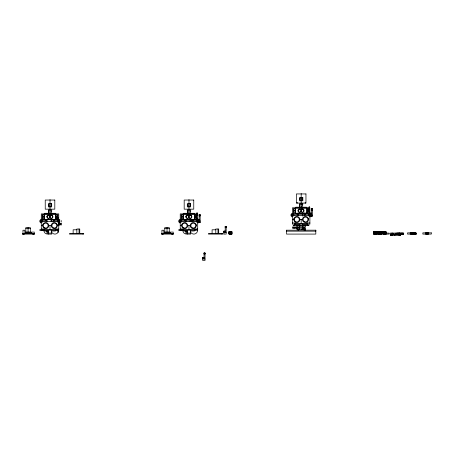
<?xml version="1.0" encoding="UTF-8"?>
<svg xmlns="http://www.w3.org/2000/svg" width="454" height="454" viewBox="0 0 454 454"><rect width="100%" height="100%" fill="white"/><g stroke="black" fill="none" stroke-linecap="round" stroke-linejoin="round"><path stroke-width="0.68" d="M46.081 220.814L46.081 219.464L46.081 220.809L41.291 220.809M44.617 213.289L48.555 213.289L48.555 210.923M53.952 221.098L53.958 219.685M185.033 220.814L185.033 219.464L185.033 220.809L180.244 220.809M183.569 213.289L187.508 213.289L187.508 210.923M192.905 221.098L192.905 219.685M293.851 227.993L293.851 227.017M294.476 223.987L294.47 225.451L294.118 225.451M297.234 214.714L297.234 213.369L297.234 214.714L293.295 214.714L293.301 211.683M297.824 227.993L297.824 227.017M298.164 230.513L298.164 229.213L297.79 229.213M299.402 229.213L299.402 227.993M295.77 207.189L299.708 207.189L299.708 204.822M304.174 230.513L304.174 229.213M305.077 230.513L305.077 229.213L296.944 229.213L296.944 227.993L305.077 227.993M305.105 214.997L305.105 212.886M307.869 223.998L307.863 225.462L308.221 225.462M395.672 234.088L395.672 233.112M42.143 220.809L42.148 217.778M181.095 220.809L181.101 217.778M315.814 230.178L315.814 234.088L286.531 234.088L286.531 230.195L315.814 230.178L315.814 231.16L286.531 231.16L286.525 230.184M51.171 221.291L51.177 220.281M309.043 209.731L309.049 208.653L307.08 208.653M56.018 229.066L56.012 230.235L56.018 229.066L58.748 229.066M194.97 229.066L194.965 230.235L194.97 229.066L197.694 229.066M307.171 222.965L307.165 224.14L307.171 222.965L309.895 222.965M57.38 229.554L57.38 229.066M196.332 229.554L196.332 229.066M44.129 219.696L44.469 219.339L44.469 214.26L44.129 213.902L44.129 219.696L55.91 219.696L55.91 213.902L55.57 214.26L55.57 219.339L55.91 219.696M183.081 219.696L183.422 219.339L183.422 214.26L183.081 213.902L183.081 219.696L194.857 219.696L194.857 213.902L194.522 214.26L194.522 219.339L194.857 219.696M295.282 213.601L295.622 213.238L295.622 208.165L295.282 207.801L295.282 213.601L307.057 213.601L307.057 207.801L306.722 208.165L306.745 213.267L307.057 213.601M44.129 214.373C41.456 215.366 41.456 218.232 44.129 219.225M55.91 219.225C58.583 218.232 58.583 215.366 55.91 214.373M183.081 214.373C180.408 215.366 180.408 218.232 183.081 219.225M194.857 219.225C197.535 218.232 197.535 215.366 194.857 214.373M295.282 208.278C292.609 209.271 292.609 212.137 295.282 213.125M306.586 212.892L307.812 211.78M307.057 213.125C309.736 212.137 309.736 209.271 307.057 208.278M55.927 214.748L57.896 214.748L57.891 215.826C55.825 215.366 56.642 218.317 57.408 216.796C56.636 215.275 55.825 218.243 57.891 217.778L57.896 220.809M194.879 214.748L196.849 214.748L196.843 215.826C194.772 215.366 195.595 218.317 196.361 216.796C195.589 215.275 194.777 218.243 196.843 217.778L196.849 220.809M197.246 222.386L197.286 222.068M197.246 229.174L197.286 228.856M56.71 216.467L57.295 216.802L56.71 217.143M195.657 216.467L196.242 216.802L195.657 217.143M299.64 227.017L299.402 225.797L301.411 225.797M411.982 232.868L410.484 232.868M427.31 232.862L425.812 232.862M399.753 234.088C400.99 235.342 406.387 233.282 402.437 233.112M416.199 234.088L414.389 234.088C416.193 235.104 417.044 232.533 414.979 233.112M410.484 234.088L413.129 234.088L411.318 234.088L411.318 233.112L412.538 233.112M427.31 234.082L425.812 234.082M400.587 234.088L398.777 234.088L398.777 233.112L399.997 233.112M398.777 234.088L399.492 234.088M413.129 233.112L411.483 233.112L411.483 234.088L412.033 234.088L411.318 234.088M299.402 203.846L302.937 203.846M299.402 204.822L302.937 204.822M306.575 207.189L302.636 207.189L302.636 203.846M300.684 207.705L301.66 207.705M309.083 208.023L309.395 208.023M295.622 208.165L306.722 208.165M295.265 208.653L293.295 208.653L293.301 209.731C297.018 210.872 292.081 211.78 294.453 210.287C295.31 211.734 292.887 210.514 294.481 210.367M311.359 208.664L312.335 208.664M309.083 208.857L309.395 208.857M311.359 208.783L312.335 208.783M311.359 208.976L312.335 208.976M307.727 209.351L309.395 209.351M307.727 209.532L309.395 209.532M48.255 209.947L51.79 209.947M187.201 209.947L190.737 209.947M311.359 210.23L312.335 210.23M48.255 210.923L51.79 210.923M187.201 210.923L190.737 210.923M311.359 213.187L310.031 213.187L310.093 216.83M55.422 213.289L51.484 213.289L51.484 210.923M194.374 213.289L190.436 213.289L190.436 210.923M295.622 213.238L306.722 213.238M310.031 213.238L311.359 213.238M310.031 213.391L311.359 213.391M292.955 213.669L295.77 213.669M306.575 213.669L309.39 213.669M49.531 213.8L50.508 213.8M188.484 213.8L189.46 213.8M297.234 213.982L298.079 213.982M304.259 213.982L305.111 213.982M44.469 214.26L55.57 214.26M183.422 214.26L194.522 214.26L194.545 219.361L183.422 219.339M297.234 214.373L298.079 214.373M304.259 214.373L305.111 214.373M200.135 220.82L199.158 220.82L199.158 214.719L200.135 214.719L200.135 222.358L197.831 222.216M297.886 214.714L304.555 214.714M44.112 214.748L42.143 214.748L42.148 215.826M183.064 214.748L181.095 214.748L181.101 215.826M199.158 214.759L200.135 214.759M199.158 214.884L200.135 214.884M196.883 214.958L197.195 214.958M199.158 215.077L200.135 215.077M291.468 215.105L292.251 215.105M310.093 215.105L310.871 215.105M311.359 215.111L312.335 215.111M199.158 215.327L200.135 215.327M196.883 215.451L197.195 215.451M310.604 215.491L311.762 215.491M293.84 215.565L309.197 215.565M195.782 215.633L197.195 215.633L197.195 214.538M199.158 215.622L200.135 215.622M310.604 215.809L311.762 215.809M199.158 215.939L200.135 215.939M292.444 215.951L293.812 215.928L293.812 214.379M309.895 215.951L308.533 215.928L308.533 214.379M310.604 216.053L311.762 216.053M310.604 216.115L311.762 216.115M310.604 216.206L311.762 216.206M310.604 216.257L311.762 216.257M57.93 218.221L58.248 218.221M56.58 218.714L58.248 218.714M55.904 218.89L58.248 218.89M44.469 219.339L55.57 219.339M197.831 219.333L199.158 219.282M199.158 219.486L197.831 219.282M292.444 219.509L293.789 219.509L293.789 218.732M299.89 219.509A3.047 3.047 0 0 0 295.316 216.864A3.047 3.047 0 0 0 295.316 222.148A3.047 3.047 0 0 0 299.89 219.509L302.449 219.509M41.802 219.764L44.617 219.764M55.422 219.764L58.941 219.764M180.754 219.764L183.569 219.764M194.374 219.764L197.893 219.764M46.081 220.077L46.932 220.077M53.107 220.077L53.958 220.077M185.033 220.077L185.879 220.077M192.059 220.077L192.91 220.077M46.081 220.468L46.932 220.468M53.107 220.468L53.958 220.468M185.033 220.468L185.879 220.468M192.059 220.468L192.91 220.468M58.748 220.809L53.958 220.809L53.958 219.464M185.431 220.814L192.354 220.814M197.694 220.809L192.91 220.809L192.91 219.464M40.315 221.2L41.098 221.2M58.941 221.2L59.724 221.2M179.268 221.2L180.051 221.2M197.893 221.2L198.67 221.2M42.687 221.66L57.352 221.66M181.64 221.66L196.298 221.66M198.404 221.904L200.135 221.904M41.291 222.051L42.659 222.051L42.659 220.474M58.748 222.023L57.38 222.051L57.38 220.474M180.244 222.051L181.611 222.023L181.611 220.474M197.694 222.051L196.332 222.023L196.332 220.474M198.404 222.148L200.135 222.148M197.831 222.301L200.135 222.216M292.444 222.965L295.174 222.965L295.179 224.14L295.174 222.965M58.963 223.328L61.188 223.328M294.538 223.453L307.886 223.453M58.963 224.077L59.934 224.077M299.402 224.702L299.924 224.702M58.963 224.826L61.188 224.826M295.77 224.923L299.708 224.923M302.636 224.923L306.564 224.923M293.505 225.451L293.148 225.451L299.634 225.456M309.055 225.462L302.704 225.456M41.291 225.604L42.642 225.604L42.642 224.832M48.743 225.604A3.047 3.047 0 0 0 44.163 222.965A3.047 3.047 0 0 0 44.163 228.249A3.047 3.047 0 0 0 48.743 225.604L51.296 225.604M180.244 225.604L181.594 225.604L181.594 224.832M187.689 225.604A3.047 3.047 0 0 1 183.115 228.249A3.047 3.047 0 0 1 183.115 222.965A3.047 3.047 0 0 1 187.689 225.604L190.249 225.604M292.387 227.017L305.4 227.017L305.4 225.797L296.944 225.797L296.944 227.017M304.623 225.797L305.4 225.797M225.201 226.495L226.177 226.495M225.201 226.614L226.177 226.614M225.201 226.807L226.177 226.807M225.201 227.062L226.177 227.062M302.421 227.017L302.937 227.017L302.88 225.797M225.201 227.358L226.177 227.358M225.201 227.67L226.177 227.67M292.614 227.976L298.409 227.993M292.387 227.993L294.584 227.993M25.821 228.685L30.322 228.685M164.774 228.685L169.274 228.685M41.291 229.066L44.021 229.066L44.027 230.235L44.021 229.066M180.244 229.066L182.973 229.066L182.979 230.235L182.973 229.066M296.944 229.213L297.722 229.213M301.626 229.213L305.394 229.213L305.394 227.993L302.937 227.993L302.88 229.213M43.981 229.554L56.063 229.554M182.928 229.554L195.01 229.554M39.725 229.86L41.518 229.86M76.959 229.786L73.139 229.786L73.139 233.475M178.677 229.86L180.465 229.86M215.911 229.786L212.092 229.786L212.092 233.475M39.725 230.178L58.748 230.235L58.748 221.66M178.677 230.178L197.694 230.235L197.694 221.66M57.93 230.768L58.248 230.768M46.024 230.893L48.674 230.893M184.977 230.893L187.627 230.893M51.484 231.018L55.416 231.018L55.416 229.622M190.436 231.018L194.363 231.018L194.363 229.622M225.201 231.018L223.873 231.069L223.873 234.088M223.873 231.222L225.201 231.222M223.873 231.466L225.201 231.466M223.873 231.784L225.201 231.784M231.915 231.784L228.844 231.784L228.844 234.088L231.915 234.088L231.915 231.784L231.863 234.088M373.398 231.784L376.474 231.784M47.04 231.863L48.538 231.863M185.992 231.863L187.491 231.863M25.821 231.994L30.322 231.994M164.774 231.994L169.274 231.994M223.873 232.153L225.201 232.153M223.873 232.55L226.177 232.55M413.009 232.868L411.506 232.868M428.338 232.862L426.834 232.862M415.972 232.868L407.522 232.868L407.522 234.088L415.972 234.088L413.452 234.088M26.735 232.981L31.366 232.981M165.687 232.981L170.318 232.981M410.212 232.868L410.212 234.088M425.54 232.862L425.54 234.082M31.825 233.004L25.39 233.004L25.39 233.447M170.778 233.004L164.342 233.004L164.342 233.447M391.7 233.112L397.556 233.112L397.545 234.44M398.947 233.112L400.587 233.112M401.847 233.112L403.657 233.112M414.389 233.112L416.199 233.112M46.841 233.112L51.79 233.112M185.794 233.112L190.737 233.112M228.844 233.112L231.915 233.112M373.398 233.112L376.474 233.112M377.359 233.112L382.12 233.112M383.006 233.112L389.004 233.112L389.004 234.088L383.006 234.088L383.006 231.784L386.082 231.784L386.082 234.088M396.257 233.112L403.493 233.112L403.657 234.088M412.294 233.112L416.029 233.112M34.283 233.447L22.7 233.447L22.7 234.088L34.283 234.088L34.283 232.085L31.366 232.085L31.366 233.447M173.235 233.447L161.652 233.447L161.652 234.088L173.235 234.088L173.235 232.085L170.318 232.085L170.318 233.447M392.965 234.088L392.965 233.112L390.037 233.112L390.037 234.088L398.01 234.088M398.947 234.088L399.997 234.088M428.338 234.082L426.834 234.082M428.604 234.082L428.78 232.862M48.255 234.088L51.79 234.088M187.201 234.088L190.737 234.088M223.873 234.037L226.177 234.088L226.177 226.45L225.201 226.45L225.201 232.55M400.564 234.264L400.564 235.416L390.48 235.416L390.48 234.44L399.043 234.44L399.043 235.416M204.05 253.037L205.026 253.037M204.05 253.236L205.026 253.236M204.05 253.485L205.026 253.485M204.05 253.78L205.026 253.78M204.05 254.098L205.026 254.098M204.05 257.441L202.717 257.441L202.717 260.511L205.026 260.46L205.026 252.878L204.05 252.878L204.05 258.979M202.717 257.492L204.05 257.492M202.717 257.645L204.05 257.645M202.717 257.889L204.05 257.889M202.717 258.207L204.05 258.207M202.717 258.576L204.05 258.576M202.717 258.979L205.026 258.979M294.567 227.976L297.012 227.982M399.492 233.112L398.777 233.112M412.033 233.112L411.318 233.112M415.484 234.088L416.029 234.088M307.857 211.042C309.509 210.758 306.836 209.827 307.994 211.167C309.969 209.322 305.457 210.883 309.043 211.683L309.049 214.714L305.111 214.714L305.111 213.369M181.606 229.066L181.611 229.554M42.659 229.066L42.659 229.554M400.507 234.264L400.519 235.416M400.349 234.264L400.366 235.416M400.127 234.264L400.127 235.416M399.809 234.264L399.809 235.416M399.441 234.264L399.441 235.416M398.646 233.112L398.646 234.44M398.277 233.112L398.277 234.44M397.954 233.112L397.954 234.44M397.704 233.112L397.704 234.44M397.488 233.112L397.488 234.44M394.878 234.44L394.878 235.416M392.432 234.44L392.432 235.416M391.711 234.44L391.711 235.416M391.399 234.44L391.399 235.416M391.098 234.44L391.098 235.416M390.843 234.44L390.843 235.416M390.65 234.44L390.633 235.416M390.514 234.44L390.525 235.416M386.025 231.784L386.025 234.088M385.872 231.784L385.872 234.088M385.718 233.112L385.764 234.088M385.628 231.784L385.599 234.088M385.406 233.112L385.406 234.088M385.31 231.784L385.31 233.112M385.151 233.112L385.151 234.088M384.941 231.784L384.941 233.112M384.856 233.112L384.856 234.088M384.544 231.784L384.544 234.088M384.226 233.112L384.226 234.088M383.931 233.112L383.931 234.088M383.681 233.112L383.681 234.088M383.482 233.112L383.482 234.088M383.324 233.112L383.363 234.088M383.21 231.784L383.21 234.088M383.057 231.784L383.057 234.088M382.069 231.784L382.069 234.088M381.916 231.784L381.916 233.112M381.672 231.784L381.638 234.088M381.445 233.112L381.445 234.088M381.349 231.784L381.349 233.112M381.195 233.112L381.195 234.088M380.98 231.784L380.98 233.112M380.9 233.112L380.9 234.088M380.583 231.784L380.583 234.088M380.435 231.784L380.435 234.088M380.378 231.784L380.287 234.088L380.225 231.784M379.981 231.784L379.953 234.088M379.76 233.112L379.76 234.088M379.663 231.784L379.663 233.112M379.504 233.112L379.504 234.088M379.294 231.784L379.294 233.112M379.209 233.112L379.209 234.088M378.897 231.784L378.897 234.088M378.5 231.784L378.579 234.088M378.284 233.112L378.284 234.088M378.125 231.784L378.125 233.112M378.034 233.112L378.034 234.088M377.836 234.088L377.807 231.784M377.717 233.112L377.677 234.088M377.563 231.784L377.563 233.112M376.423 231.784L376.474 234.088L373.398 234.088L373.449 231.784M376.332 231.784L376.332 234.088M376.27 231.784L376.27 234.088M376.156 233.112L376.156 234.088M376.116 233.112L376.116 234.088M376.026 231.784L375.991 234.088M375.799 233.112L375.799 234.088M375.702 231.784L375.702 233.112M375.549 233.112L375.549 234.088M375.333 231.784L375.333 233.112M375.254 233.112L375.254 234.088M374.936 231.784L374.936 234.088M374.618 233.112L374.618 234.088M374.539 231.784L374.539 233.112M374.329 233.112L374.329 234.088M374.17 231.784L374.17 233.112M374.073 233.112L374.073 234.088M373.88 233.112L373.88 234.088M373.846 231.784L373.846 233.112M373.756 233.112L373.716 234.088M373.602 231.784L373.602 233.112M312.335 208.624L312.335 216.575M311.359 208.624L311.359 216.575M310.871 213.38L310.871 216.83M310.116 212.949L310.116 213.465M309.895 214.714L309.895 207.801L292.444 207.801L292.444 214.714M309.895 215.565L309.895 224.14L292.444 224.14L292.444 215.565M309.395 206.655L309.395 208.238M309.395 208.528L309.395 210.071M309.395 212.035L309.395 213.329M309.083 206.655L309.083 208.238M309.083 208.528L309.083 209.532M308.55 218.732L308.55 219.509A3.047 3.047 0 0 1 303.976 222.148A3.047 3.047 0 0 1 303.976 216.864A3.047 3.047 0 0 1 308.55 219.509M305.451 202.552L305.451 203.069M305.133 202.552L305.133 203.069M304.259 212.881L304.259 215.769M302.824 213.091L302.824 213.601M302.636 223.947L302.636 226.149M302.319 213.323L302.319 216.11M301.66 207.801L301.66 206.825L300.684 206.825L300.684 207.801M301.172 193.489L301.172 198.381M301.172 199.777L301.172 203.273M301.172 204.669L301.172 208.165M301.172 213.238L301.172 213.601M301.172 219.509L301.172 223.453M299.708 204.516L299.708 207.189M299.708 224.248L299.708 226.149M299.521 213.091L299.521 213.601M298.079 212.881L298.079 215.769M297.211 202.552L297.211 203.069M296.893 202.552L296.893 203.069M292.251 213.38L292.251 216.83M291.468 213.38L291.468 216.83M290.98 214.379L290.98 215.832M231.71 231.784L231.773 234.088M231.557 233.112L231.597 234.088M231.466 231.784L231.438 234.088M231.245 233.112L231.245 234.088M231.148 231.784L231.148 233.112M230.99 233.112L230.99 234.088M230.78 231.784L230.78 233.112M230.694 233.112L230.694 234.088M230.377 231.784L230.377 234.088M230.064 233.112L230.064 234.088M229.979 231.784L229.979 233.112M229.769 233.112L229.769 234.088M229.611 231.784L229.611 233.112M229.514 233.112L229.514 234.088M229.293 231.784L229.321 234.088M229.156 233.112L229.202 234.088M229.049 231.784L229.049 233.112M228.895 231.784L228.895 233.112M221.932 233.475L221.932 234.088M218.692 233.475L218.692 229.009L215.803 229.009L215.803 233.475M217.971 229.009L217.971 233.475M198.67 219.475L198.67 222.925M197.916 219.049L197.893 222.925M197.831 219.73L197.831 220.048M197.694 220.916L197.694 213.902L180.244 213.902L180.244 220.916M197.195 212.75L197.195 214.123M197.195 218.13L197.195 219.424M196.883 212.75L196.883 214.123M196.883 214.538L196.883 215.633M196.349 224.832L196.349 225.604A3.047 3.047 0 0 1 191.775 228.249A3.047 3.047 0 0 1 191.775 222.965A3.047 3.047 0 0 1 196.349 225.604M192.059 219.685L192.059 221.864M190.436 230.042L190.436 233.112M190.124 219.418L190.124 221.512M189.46 213.902L189.46 212.926L188.484 212.926L188.484 213.902M188.972 199.584L188.972 203.778M188.972 206.576L188.972 209.368M188.972 210.769L188.972 214.26M188.972 219.339L188.972 219.696M188.972 225.604L188.972 229.554M187.508 210.611L187.508 213.289M187.508 230.348L187.491 233.112L187.508 231.018L183.569 231.018L183.569 229.622M186.742 230.893L186.742 231.863M185.992 230.893L185.992 233.112M185.879 219.685L185.879 221.864M181.56 229.86L181.56 230.178M181.379 229.86L181.379 230.178M180.885 229.86L180.885 230.178M180.244 221.66L180.244 230.235M180.051 219.475L180.051 222.925M180.051 229.86L180.051 230.178M179.268 219.475L179.268 222.925M178.78 220.474L178.78 221.927M173.082 233.447L173.082 234.088M173.042 233.447L173.042 234.088M172.923 233.447L172.923 234.088M172.736 233.447L172.736 234.088M172.492 233.447L172.492 234.088M172.208 233.447L172.208 234.088M171.907 233.447L171.907 234.088M171.601 233.447L171.601 234.088M169.274 233.39L169.274 227.602L164.774 227.602L164.774 233.39M168.928 233.447L168.928 232.834L164.677 232.834L164.677 233.447M167.027 227.602L167.027 233.39M164.552 233.004L164.552 233.447M163.792 233.447L163.792 230.246L161.913 230.246L161.959 234.088M163.281 233.447L163.281 234.088M162.98 233.447L162.98 234.088M162.674 233.447L162.674 234.088M162.39 233.447L162.39 234.088M162.146 233.447L162.146 234.088M161.845 233.447L161.845 234.088M82.98 233.475L82.98 234.088M79.745 233.475L79.745 229.009L76.851 229.009L76.851 233.475M79.019 229.009L79.019 233.475M61.188 220.474L61.188 221.927M61.188 223.13L61.188 225.019M59.934 223.328L59.934 224.826M59.724 219.475L59.724 222.925M58.941 219.475L58.963 225.842M58.748 220.916L58.748 213.902L41.291 213.902L41.291 220.916M58.248 217.602L58.248 219.43M58.248 229.764L58.248 232.136M57.93 217.602L57.93 218.89M57.93 229.764L57.93 232.136M57.397 224.832L57.397 225.604A3.047 3.047 0 0 1 52.823 228.249A3.047 3.047 0 0 1 52.823 222.965A3.047 3.047 0 0 1 57.397 225.604M53.107 219.685L53.107 221.864M51.484 230.042L51.484 233.112M51.177 219.43L51.171 221.393M50.508 213.902L50.508 212.926L49.531 212.926L49.531 213.902M50.019 199.584L50.019 203.778M50.019 206.576L50.019 209.368M50.019 210.769L50.019 214.26M50.019 219.339L50.019 219.696M50.019 225.604L50.019 229.554M48.555 210.611L48.555 213.289M48.555 230.348L48.538 233.112L48.555 231.018L44.617 231.018L44.617 229.622M47.789 230.893L47.789 231.863M47.04 230.893L47.04 233.112M46.932 219.685L46.932 221.864M42.608 229.86L42.608 230.178M42.426 229.86L42.426 230.178M41.933 229.86L41.933 230.178M41.291 221.66L41.291 230.235M41.098 219.475L41.098 222.925M41.098 229.86L41.098 230.178M40.315 219.475L40.315 222.925M39.827 220.474L39.827 221.927M33.971 233.447L33.971 234.088M33.783 233.447L33.783 234.088M33.539 233.447L33.539 234.088M33.255 233.447L33.255 234.088M32.955 233.447L32.955 234.088M32.648 233.447L32.648 234.088M30.322 233.39L30.322 227.602L25.821 227.602L25.821 233.39M29.975 233.447L29.975 232.834L25.725 232.834L25.725 233.447M28.074 227.602L28.074 233.39M25.6 233.004L25.6 233.447M24.845 233.447L24.845 230.246L22.961 230.246L23.006 234.088M24.334 233.447L24.334 234.088M24.028 233.447L24.028 234.088M23.721 233.447L23.721 234.088M23.438 233.447L23.438 234.088M23.194 233.447L23.194 234.088M22.893 233.447L22.893 234.088M22.853 233.447L22.853 234.088M197.422 229.446A3.689 3.689 0 0 1 194.817 233.963A3.689 3.689 0 0 1 190.3 231.358M187.44 233.963A3.689 3.689 0 0 1 182.797 230.405M58.47 229.446A3.689 3.689 0 0 1 55.865 233.963A3.689 3.689 0 0 1 51.347 231.358M48.487 233.963A3.689 3.689 0 0 1 43.851 230.405M50.053 216.456C51.83 222.398 54.389 212.205 50.059 216.439M189.006 216.456C190.782 222.398 193.342 212.205 189.012 216.439M301.206 210.361C302.983 216.297 305.542 206.105 301.206 210.344M42.648 216.677C43.181 218.493 43.987 215.395 42.648 216.677M43.527 216.796C42.693 218.124 42.67 215.491 43.527 216.802M46.881 216.342C46.274 218.141 49.009 219.458 49.878 217.682L50.167 218.068A1.561 1.561 0 0 0 51.308 218.561C52.795 218.573 53.487 216.518 52.443 215.531A1.561 1.561 0 0 0 50.167 215.531L49.878 215.917C49.248 214.583 47.137 214.912 46.881 216.342M47.21 216.439C48.958 222.437 51.58 212.188 47.21 216.439M181.594 216.677C182.133 218.493 182.934 215.395 181.594 216.677M182.48 216.796C181.645 218.124 181.623 215.491 182.48 216.802M185.834 216.342C185.226 218.141 187.962 219.458 188.83 217.682L189.119 218.068A1.561 1.561 0 0 0 190.254 218.561C191.747 218.573 192.434 216.518 191.395 215.531A1.561 1.561 0 0 0 189.119 215.531L188.83 215.917C188.2 214.583 186.089 214.912 185.834 216.342M186.163 216.439C187.911 222.437 190.532 212.188 186.163 216.439M298.028 210.247C297.421 212.046 300.162 213.363 301.03 211.581L301.32 211.973A1.561 1.561 0 0 0 302.455 212.466C303.947 212.478 304.634 210.418 303.595 209.436A1.561 1.561 0 0 0 301.32 209.436L301.03 209.822C300.4 208.488 298.289 208.817 298.028 210.247M298.363 210.344C300.111 216.342 302.733 206.088 298.363 210.344M49.679 205.094C50.11 206.434 50.723 204.147 49.679 205.094M188.631 205.094C189.063 206.434 189.676 204.147 188.631 205.094M300.832 198.994C301.263 200.339 301.876 198.046 300.832 198.994M401.455 233.112L400.978 233.112L401.455 233.112M413.997 233.112L413.52 233.112L413.997 233.112M401.455 234.088L400.978 234.088L401.455 234.088M413.759 234.082L413.759 234.088M305.962 193.937L296.383 193.937L296.383 203.069L305.962 203.069L305.962 193.937M302.835 197.518L299.504 197.518L299.504 200.793L302.835 200.793L302.835 197.518M54.809 200.038L45.23 200.038L45.23 209.163L54.809 209.163L54.809 200.038M193.762 200.038L184.182 200.038L184.182 209.163L193.762 209.163L193.762 200.038M51.682 203.613L48.357 203.613L48.357 206.888L51.682 206.888L51.682 203.613M190.635 203.613L187.309 203.613L187.309 206.888L190.635 206.888L190.635 203.613M382.12 231.784L377.359 231.784L377.359 234.088L382.12 234.088L382.12 231.784M431.3 232.862L422.844 232.862L422.844 234.082L431.3 234.082L431.3 232.862M83.706 233.475L69.496 233.475L69.496 234.088L83.706 234.088L83.706 233.475M222.659 233.475L208.448 233.475L208.448 234.088L222.659 234.088L222.659 233.475M402.942 234.088L401.847 234.088L403.493 234.088L402.942 234.088M381.803 234.088L381.803 233.112L381.763 234.088M380.117 234.088L380.117 233.112L380.072 234.088M34.129 234.088L34.129 233.447L34.09 234.088M304.276 221.626A2.446 2.446 0 0 0 307.943 219.509A2.446 2.446 0 0 0 304.276 217.392A2.446 2.446 0 0 0 304.276 221.626M295.111 221.24A2.446 2.446 0 0 0 299.203 220.139A2.446 2.446 0 0 0 296.207 217.148A2.446 2.446 0 0 0 295.111 221.24M300.508 200.237A1.328 1.328 0 0 0 302.5 199.085A1.328 1.328 0 0 0 300.508 197.933A1.328 1.328 0 0 0 300.508 200.237M192.076 227.721A2.446 2.446 0 0 0 195.742 225.604A2.446 2.446 0 0 0 192.076 223.487A2.446 2.446 0 0 0 192.076 227.721M183.422 227.721A2.446 2.446 0 0 0 187.088 225.604A2.446 2.446 0 0 0 183.422 223.487A2.446 2.446 0 0 0 183.422 227.721M188.308 206.337A1.328 1.328 0 0 0 190.3 205.185A1.328 1.328 0 0 0 188.308 204.033A1.328 1.328 0 0 0 188.308 206.337M49.355 206.337A1.328 1.328 0 0 0 51.347 205.185A1.328 1.328 0 0 0 49.355 204.033A1.328 1.328 0 0 0 49.355 206.337M53.124 227.721A2.446 2.446 0 0 0 56.795 225.604A2.446 2.446 0 0 0 53.124 223.487A2.446 2.446 0 0 0 53.124 227.721M44.469 227.721A2.446 2.446 0 0 0 48.135 225.604A2.446 2.446 0 0 0 44.469 223.487A2.446 2.446 0 0 0 44.469 227.721"/></g></svg>
